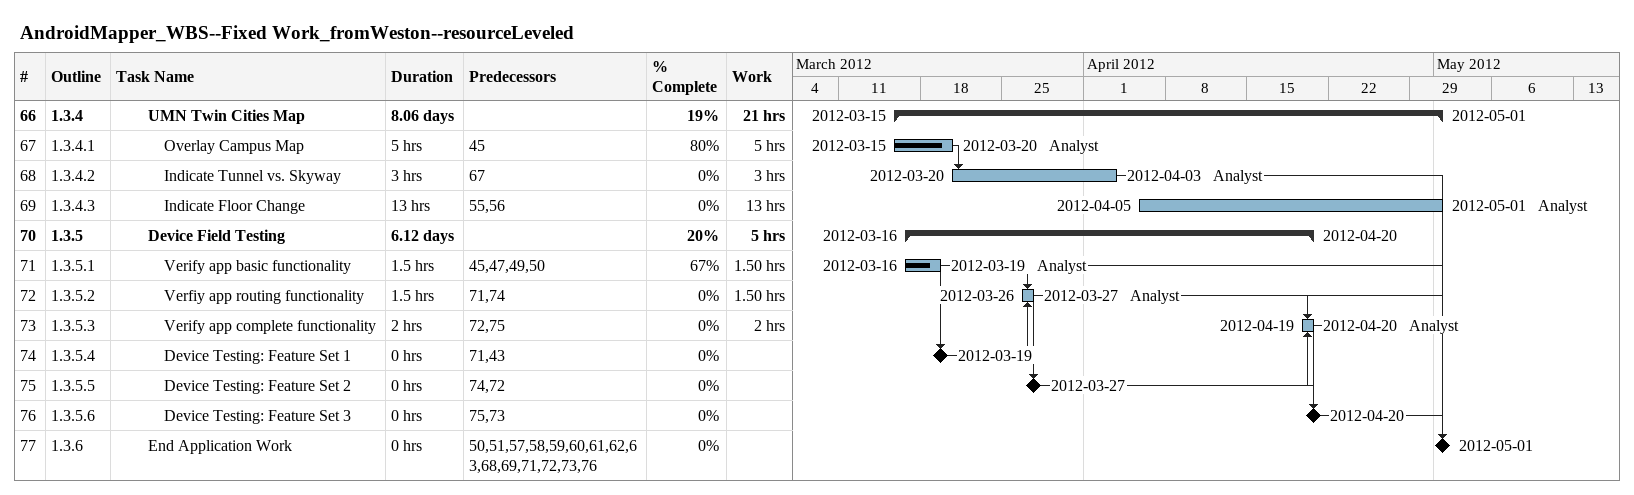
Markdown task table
AndroidMapper_WBS--Fixed Work_fromWeston--resourceLeveled

| ID | WBS | Task | Duration | Start | Finish | Predecessors | Resources | % complete | Work (h) |
|---|---|---|---|---|---|---|---|---|---|
| 66 | 1.3.4 | **UMN Twin Cities Map** | 8.06d | 2012-03-15 | 2012-05-01 |  |  | 19 | 21 |
| 67 | 1.3.4.1 | Overlay Campus Map | 5h | 2012-03-15 | 2012-03-20 | 45 | Analyst | 80 | 5 |
| 68 | 1.3.4.2 | Indicate Tunnel vs. Skyway | 3h | 2012-03-20 | 2012-04-03 | 67 | Analyst | 0 | 3 |
| 69 | 1.3.4.3 | Indicate Floor Change | 13h | 2012-04-05 | 2012-05-01 | 55, 56 | Analyst | 0 | 13 |
| 70 | 1.3.5 | **Device Field Testing** | 6.12d | 2012-03-16 | 2012-04-20 |  |  | 20 | 5 |
| 71 | 1.3.5.1 | Verify app basic functionality | 1.5h | 2012-03-16 | 2012-03-19 | 45, 47, 49, 50 | Analyst | 67 | 1.50 |
| 72 | 1.3.5.2 | Verfiy app routing functionality | 1.5h | 2012-03-26 | 2012-03-27 | 71, 74 | Analyst | 0 | 1.50 |
| 73 | 1.3.5.3 | Verify app complete functionality | 2h | 2012-04-19 | 2012-04-20 | 72, 75 | Analyst | 0 | 2 |
| 74 | 1.3.5.4 | Device Testing: Feature Set 1 | 0h | 2012-03-19 | 2012-03-19 | 71, 43 |  | 0 |  |
| 75 | 1.3.5.5 | Device Testing: Feature Set 2 | 0h | 2012-03-27 | 2012-03-27 | 74, 72 |  | 0 |  |
| 76 | 1.3.5.6 | Device Testing: Feature Set 3 | 0h | 2012-04-20 | 2012-04-20 | 75, 73 |  | 0 |  |
| 77 | 1.3.6 | End Application Work | 0h | 2012-05-01 | 2012-05-01 | 50, 51, 57, 58, 59, 60, 61, 62, 63, 68, 69, 71, 72, 73, 76 |  | 0 |  |
